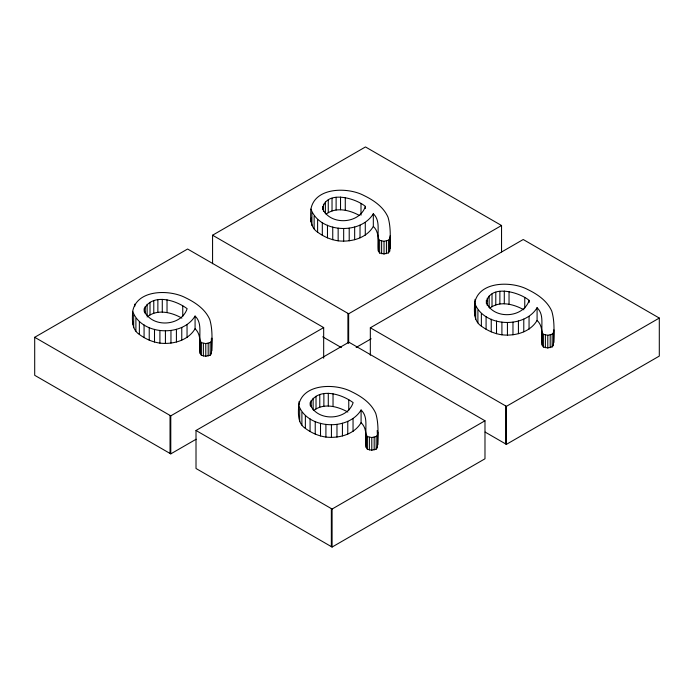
<?xml version="1.0" encoding="UTF-8"?>
<svg xmlns="http://www.w3.org/2000/svg" width="694" height="694" viewBox="0 0 694 694"><rect width="100%" height="100%" fill="white"/><g stroke="black" fill="none" stroke-linecap="round" stroke-linejoin="round"><path stroke-width="1.04" d="M132.684 311.406C136.649 289.303 169.622 289.268 185.619 297.787C195.439 302.515 205.233 309.168 209.762 319.474C213.006 330.405 211.922 342.411 211.384 353.654L210.178 355.198L205.78 356.274L201.381 355.328L200.115 353.333C199.065 344.944 202.067 335.349 195.083 328.739L195.083 316.074C182.097 337.431 141.368 335.254 132.684 311.406C132.19 319.561 131.478 329.39 139.364 334.456C145.384 338.95 152.446 342.038 159.906 343.122C172.875 344.588 188.083 340.65 195.083 328.739M132.684 324.072L132.858 322.207M310.929 209.102C314.903 186.998 347.868 186.964 363.864 195.482C373.684 200.21 383.478 206.873 388.007 217.17C391.26 228.1 390.175 240.107 389.629 251.349L388.423 252.894L384.025 253.969L379.627 253.024L378.36 251.037C377.31 242.64 380.321 233.045 373.329 226.444L373.329 213.769C360.351 235.127 319.613 232.95 310.929 209.102C310.435 217.257 309.724 227.094 317.609 232.152C323.638 236.645 330.691 239.734 338.152 240.827C351.121 242.284 366.328 238.346 373.329 226.444M310.929 221.776L311.276 218.029M298.689 405.339C302.653 383.235 335.627 383.201 351.624 391.728C361.444 396.448 371.238 403.11 375.766 413.416C379.019 424.338 377.926 436.344 377.389 447.587L376.183 449.139L371.784 450.206L367.386 449.27L366.12 447.274C365.07 438.877 368.08 429.291 361.088 422.681L361.088 410.007C348.102 431.364 307.373 429.196 298.689 405.339C298.194 413.503 297.483 423.331 305.369 428.398C311.389 432.891 318.451 435.971 325.911 437.064C338.88 438.521 354.087 434.583 361.088 422.681M474.696 303.087C478.66 280.983 511.625 280.949 527.631 289.467C537.451 294.195 547.236 300.858 551.773 311.155C555.018 322.085 553.933 334.092 553.387 345.334L552.181 346.887L547.783 347.954L543.385 347.009L542.127 345.022C541.068 336.625 544.079 327.03 537.087 320.428L537.087 307.754C524.109 329.112 483.371 326.943 474.696 303.087C474.193 311.25 473.49 321.079 481.367 326.137C487.396 330.639 494.458 333.719 501.909 334.812C514.879 336.269 530.095 332.331 537.087 320.428M474.696 315.761L475.043 299.348M211.384 353.654L211.87 338.143M389.629 251.349L390.123 235.839M377.389 447.587L377.883 432.084M553.387 345.334L553.881 329.832M144.317 308.7C152.845 293.068 175.773 300.068 187.128 308.7C181.42 326.388 152.16 328.21 144.387 311.094L144.317 308.7L144.317 311.866M322.571 209.562C324.939 189.497 355.224 197.816 365.374 206.396L365.374 208.504M310.322 402.633C318.85 387.009 341.786 394.001 353.133 402.633C347.425 420.321 318.164 422.143 310.392 405.036L310.322 402.633L310.322 405.799M486.329 303.547C488.697 283.49 518.982 291.801 529.14 300.381L529.14 302.489M365.374 206.396C359.666 224.084 330.405 225.906 322.632 208.79L322.571 206.396M529.14 300.381C523.423 318.069 494.163 319.891 486.399 302.775L486.329 300.381M195.083 316.074C202.067 322.675 199.065 332.27 200.115 340.667L201.381 342.654L205.78 343.599L210.178 342.532L211.384 340.98M373.329 213.769C380.321 220.38 377.31 229.974 378.36 238.363L379.627 240.358L384.025 241.295L388.423 240.228L389.629 238.675M361.088 410.007C368.08 416.617 365.07 426.211 366.12 434.6L367.386 436.595L371.784 437.532L376.183 436.465L377.389 434.921M537.087 307.754C544.079 314.365 541.068 323.959 542.127 332.348L543.385 334.343L547.783 335.28L552.181 334.213L553.387 332.669M147.137 316.958C157.174 308.709 171.583 312.283 181.871 318.112M326.102 214.151C335.818 206.691 349.394 209.952 359.24 215.383M313.862 410.397C323.881 402.702 337.822 406.432 347.876 412.045M489.86 308.136C499.888 300.45 513.82 304.18 523.883 309.793M196.098 439.25L170.776 453.876L34.7 375.307L34.7 337.293L187.597 249.016L323.673 327.585L323.673 358.208M212.572 263.729L212.572 235.214L365.478 146.946L501.545 225.507L501.545 251.905M34.7 337.293L170.776 415.853L323.673 327.585M212.572 235.214L348.648 313.783L501.545 225.507M370.327 355.233L370.327 327.785L523.224 239.508L659.3 318.069L659.3 356.083L506.403 444.36L485.132 432.076M196.012 430.48L348.909 342.203L484.985 420.772L484.985 458.786L332.088 547.054L196.012 468.493L196.012 430.48L332.088 509.04L484.985 420.772M356.152 347.46L371.16 338.793M370.327 327.785L506.403 406.346L659.3 318.069M322.719 336.824L341.387 347.599M553.482 332.391L553.881 342.498M389.655 237.365L390.123 248.513M377.198 430.462L377.883 444.75M211.332 338.62L211.87 350.817M552.181 334.213L552.181 346.887M550.195 334.994L550.195 347.668M547.783 335.28L547.783 347.954M545.38 335.063L545.38 347.737M543.385 334.343L543.385 347.009M542.127 332.348L542.127 345.022M529.054 316.473L529.054 329.138M524.759 297.544L524.759 308.101M523.779 319.11L523.779 331.784M518.418 320.992L518.418 333.667M512.97 322.129L512.97 334.803M509.04 291.558L509.04 304.232M507.435 322.502L507.435 335.176M506.403 406.346L506.403 444.36M505.666 405.921L505.666 443.934M504.295 291.055L504.295 303.729M501.909 322.137L501.909 334.812M499.871 291.28L499.871 303.955M496.514 321.036L496.514 333.71M495.785 292.252L495.785 304.926M492.02 293.961L492.02 306.635M491.239 319.197L491.239 331.871M489.14 295.974L489.14 307.589M487.249 298.108L487.249 305.499M486.086 316.629L486.086 329.294M481.367 313.471L481.367 326.137M477.897 310.157L477.897 322.831M475.676 306.696L475.676 319.37M388.423 240.228L388.423 252.894M386.428 241.009L386.428 253.683M384.025 241.295L384.025 253.969M381.622 241.078L381.622 253.752M379.627 240.358L379.627 253.024M378.36 238.363L378.36 251.037M376.183 436.465L376.183 449.139M374.187 437.246L374.187 449.92M371.784 437.532L371.784 450.206M369.373 437.315L369.373 449.99M367.386 436.595L367.386 449.27M366.12 434.6L366.12 447.274M365.287 222.488L365.287 235.153M361.001 203.559L361.001 215.175M360.021 225.125L360.021 237.799M354.66 227.007L354.66 239.682M353.046 418.725L353.046 431.399M349.212 228.144L349.212 240.809M348.761 399.796L348.761 410.354M348.648 313.783L348.648 343.348M347.92 313.358L347.92 342.923M347.772 421.362L347.772 434.036M345.282 197.573L345.282 210.247M343.669 228.517L343.669 241.191M342.42 423.253L342.42 435.919M340.528 197.07L340.528 209.735M338.152 228.153L338.152 240.827M336.972 424.381L336.972 437.055M336.113 197.296L336.113 209.97M333.033 393.819L333.033 406.484M332.747 227.051L332.747 239.716M332.088 509.04L332.088 547.054M332.027 198.267L332.027 210.941M331.428 424.754L331.428 437.428M331.35 508.624L331.35 546.638M328.262 199.976L328.262 212.642M328.288 393.307L328.288 405.981M327.473 225.212L327.473 237.886M325.911 424.39L325.911 437.064M325.382 201.989L325.382 213.605M323.872 393.541L323.872 406.207M323.482 204.123L323.482 211.514M322.32 222.635L322.32 235.309M320.507 423.288L320.507 435.962M319.778 394.504L319.778 407.178M317.609 219.486L317.609 232.152M316.022 396.213L316.022 408.887M315.232 421.449L315.232 434.123M314.139 216.172L314.139 228.847M313.141 398.226L313.141 409.842M311.91 212.711L311.91 225.385M311.242 400.369L311.242 406.701M310.079 418.881L310.079 431.547M305.369 415.723L305.369 428.398M301.899 412.409L301.899 425.084M299.669 408.957L299.669 421.622M299.036 401.6L299.036 404.767M210.178 342.532L210.178 355.198M208.183 343.313L208.183 355.987M205.78 343.599L205.78 356.274M203.368 343.383L203.368 356.057M201.381 342.654L201.381 355.328M200.115 340.667L200.115 353.333M187.042 324.783L187.042 337.458M182.756 305.863L182.756 316.421M181.767 327.429L181.767 340.095M176.415 329.312L176.415 341.986M170.958 330.448L170.958 343.114M170.776 415.853L170.776 453.876M170.039 415.437L170.039 453.451M167.028 299.877L167.028 312.552M165.424 330.821L165.424 343.495M162.283 299.374L162.283 312.04M159.906 330.457L159.906 343.122M157.868 299.6L157.868 312.274M154.502 329.355L154.502 342.021M153.773 300.571L153.773 313.237M150.017 302.28L150.017 314.946M149.227 327.516L149.227 340.19M147.137 304.284L147.137 315.9M145.237 306.427L145.237 313.818M144.074 324.939L144.074 337.614M139.364 321.782L139.364 334.456M135.894 318.477L135.894 331.151M134.783 304.119L134.783 306.236M133.664 315.015L133.664 327.689"/></g></svg>
